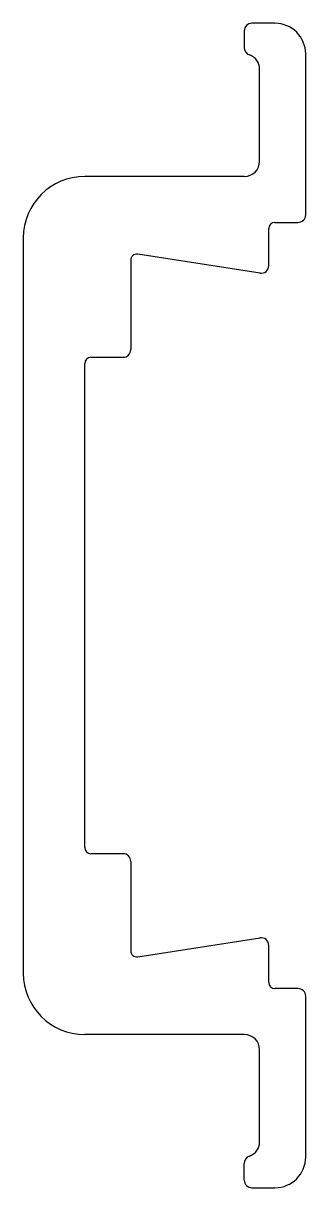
# Model space of a CAD drawing. Extents: x 1.9 to 11.1, y 1.5 to 39.5.
import ezdxf

# ---------------------------------------------------------------- set-up
doc = ezdxf.new("R2010")
doc.units = 0
doc.layers.get('0').update_dxf_attribs({"linetype": 'CONTINUOUS'})

msp = doc.modelspace()

# ---------------------------------------------------------------- linework, layer by layer
at = {"linetype": 'CONTINUOUS'}
for p, q in [((9.146, 39.252), (9.146, 38.709)), ((10.146, 39.502), (9.396, 39.502)), ((11.146, 33.252), (11.146, 38.502)), ((9.646, 35.002), (9.646, 38.002)), ((9.146, 34.502), (3.946, 34.502)), ((9.946, 31.594), (9.946, 32.802)), ((10.146, 33.002), (10.896, 33.002)), ((1.946, 32.502), (1.946, 8.502)), ((9.658, 31.347), (5.677, 31.966)), ((5.446, 31.769), (5.446, 28.852)), ((4.146, 28.602), (5.196, 28.602)), ((3.946, 12.602), (3.946, 28.402)), ((5.196, 12.402), (4.146, 12.402)), ((5.446, 12.152), (5.446, 9.236)), ((5.677, 9.038), (9.658, 9.657)), ((9.946, 8.202), (9.946, 9.41)), ((10.896, 8.002), (10.146, 8.002)), ((11.146, 2.502), (11.146, 7.752)), ((9.146, 6.502), (3.946, 6.502)), ((9.646, 3.002), (9.646, 6.002)), ((9.146, 1.752), (9.146, 2.295)), ((9.396, 1.502), (10.146, 1.502))]:
    msp.add_line(p, q, dxfattribs=at)
for centre, radius, start, end in [((9.396, 39.252), 0.25, 90, 180), ((10.146, 38.502), 1, 0, 90), ((9.396, 38.709), 0.25, 180, 250.5288), ((9.146, 38.002), 0.5, 0, 70.5288), ((9.146, 35.002), 0.5, 270, 360), ((3.946, 32.502), 2, 90, 180), ((10.896, 33.252), 0.25, 270, 0), ((10.146, 32.802), 0.2, 90, 180), ((5.646, 31.769), 0.2, 81.1582, 180), ((9.696, 31.594), 0.25, 261.1582, 0), ((4.146, 28.402), 0.2, 90, 180), ((5.196, 28.852), 0.25, 270, 0), ((4.146, 12.602), 0.2, 180, 270), ((5.196, 12.152), 0.25, 0, 90), ((9.696, 9.41), 0.25, 0, 98.8418), ((5.646, 9.236), 0.2, 180, 278.8418), ((3.946, 8.502), 2, 180, 270), ((10.146, 8.202), 0.2, 180, 270), ((10.896, 7.752), 0.25, 0, 90), ((9.146, 6.002), 0.5, 0, 90), ((9.146, 3.002), 0.5, 289.4712, 360), ((9.396, 2.295), 0.25, 109.4712, 180), ((10.146, 2.502), 1, 270, 360), ((9.396, 1.752), 0.25, 180, 270)]:
    msp.add_arc(centre, radius, start, end, dxfattribs=at)

doc.saveas('drawing.dxf')
